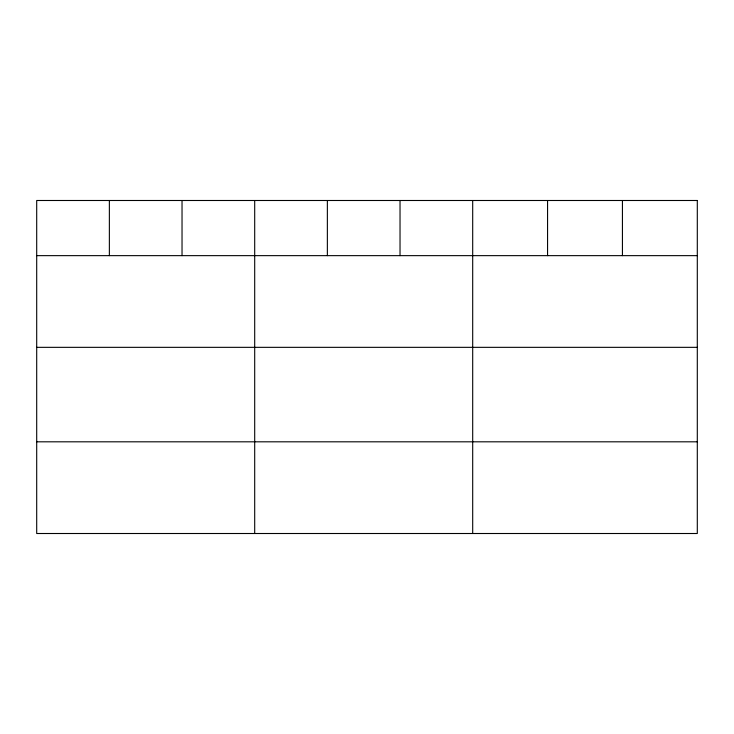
<?xml version="1.0" encoding="UTF-8"?>
<svg xmlns="http://www.w3.org/2000/svg" width="734" height="734" viewBox="0 0 734 734"><rect width="100%" height="100%" fill="white"/><g stroke="black" fill="none" stroke-linecap="round" stroke-linejoin="round"><path stroke-width="1.1" d="M36.7 255.643L697.3 255.643M36.7 347.338L697.3 347.338M36.7 441.813L697.3 441.813M622.432 200.492L622.432 255.643M547.564 200.492L547.564 255.643M472.696 200.492L472.696 533.508M400.03 200.492L400.03 255.643M327.364 200.492L327.364 255.643M254.698 200.492L254.698 533.508M182.032 200.492L182.032 255.643M109.366 200.492L109.366 255.643M697.3 200.492L36.7 200.492L36.7 533.508L697.3 533.508L697.3 200.492"/></g></svg>
